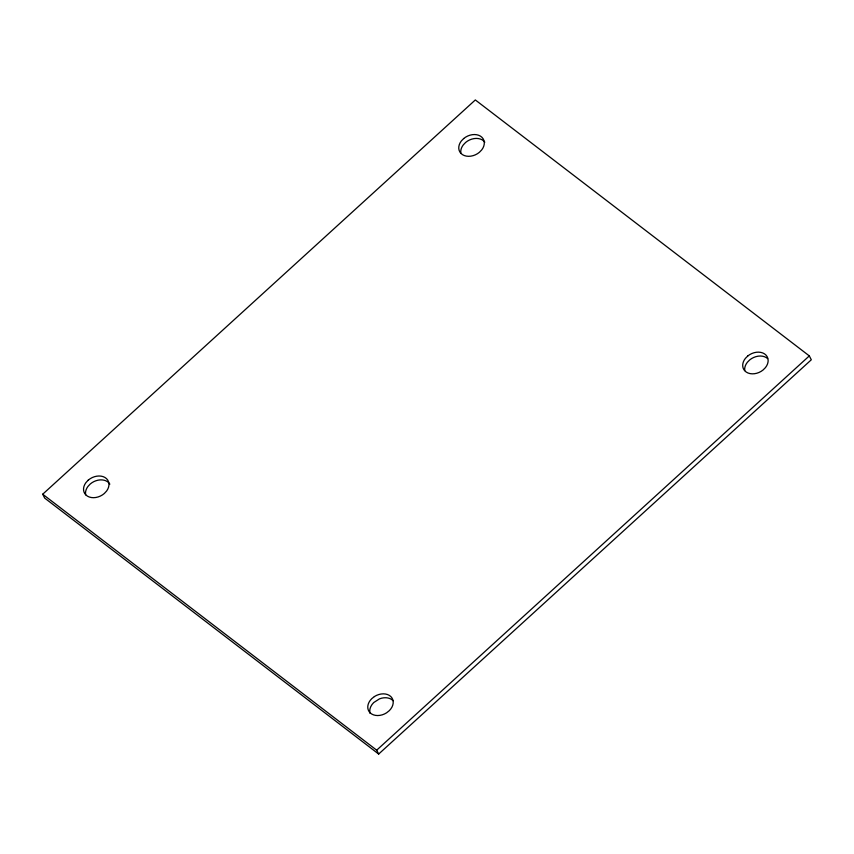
<?xml version="1.0" encoding="UTF-8"?>
<svg xmlns="http://www.w3.org/2000/svg" width="854" height="854" viewBox="0 0 854 854"><rect width="100%" height="100%" fill="white"/><g stroke="black" fill="none" stroke-linecap="round" stroke-linejoin="round"><path stroke-width="1.28" d="M42.7 494.22L475.326 99.95L809.314 355.904L811.3 359.78L378.674 754.05L44.686 498.095L42.7 494.22L376.689 750.175L378.674 754.05M376.689 750.175L809.314 355.904M460.861 153.165A13.386 10.131 -27.1 0 1 463.327 144.838L465.665 142.415A13.386 10.131 -27.1 0 1 484.816 142.202M744.763 370.54A13.333 10.099 -27.1 0 1 747.389 362.245L749.769 359.865A13.333 10.099 -27.1 0 1 767.597 358.584M85.667 494.818A13.333 10.099 -27.1 0 1 87.898 486.513L90.172 484.069A13.333 10.099 -27.1 0 1 109.846 484.165M370.092 713.4A13.333 10.099 -27.1 0 1 373.7 702.575L379.486 698.86A13.333 10.099 -27.1 0 1 393.086 700.707M88.186 480.194L85.912 482.638A13.333 10.099 -27.1 0 0 87.535 496.206A13.333 10.099 -27.1 0 0 104.316 493.495L106.59 491.05A13.333 10.099 -27.1 0 0 104.967 477.482A13.333 10.099 -27.1 0 0 88.186 480.194M463.679 138.54L461.341 140.953A13.386 10.131 -27.1 0 0 462.558 154.691A13.386 10.131 -27.1 0 0 479.382 152.311L481.72 149.898A13.386 10.131 -27.1 0 0 480.503 136.17A13.386 10.131 -27.1 0 0 463.679 138.54M747.784 355.979L745.403 358.36A13.333 10.099 -27.1 0 0 746.321 372.12A13.333 10.099 -27.1 0 0 763.07 369.995L765.44 367.615A13.333 10.099 -27.1 0 0 764.522 353.866A13.333 10.099 -27.1 0 0 747.784 355.979M374.394 696.565L371.714 698.7A13.333 10.099 -27.1 0 0 370.188 712.876A13.333 10.099 -27.1 0 0 386.574 712.823L389.264 710.688A13.333 10.099 -27.1 0 0 390.78 696.512A13.333 10.099 -27.1 0 0 374.394 696.565"/></g></svg>
